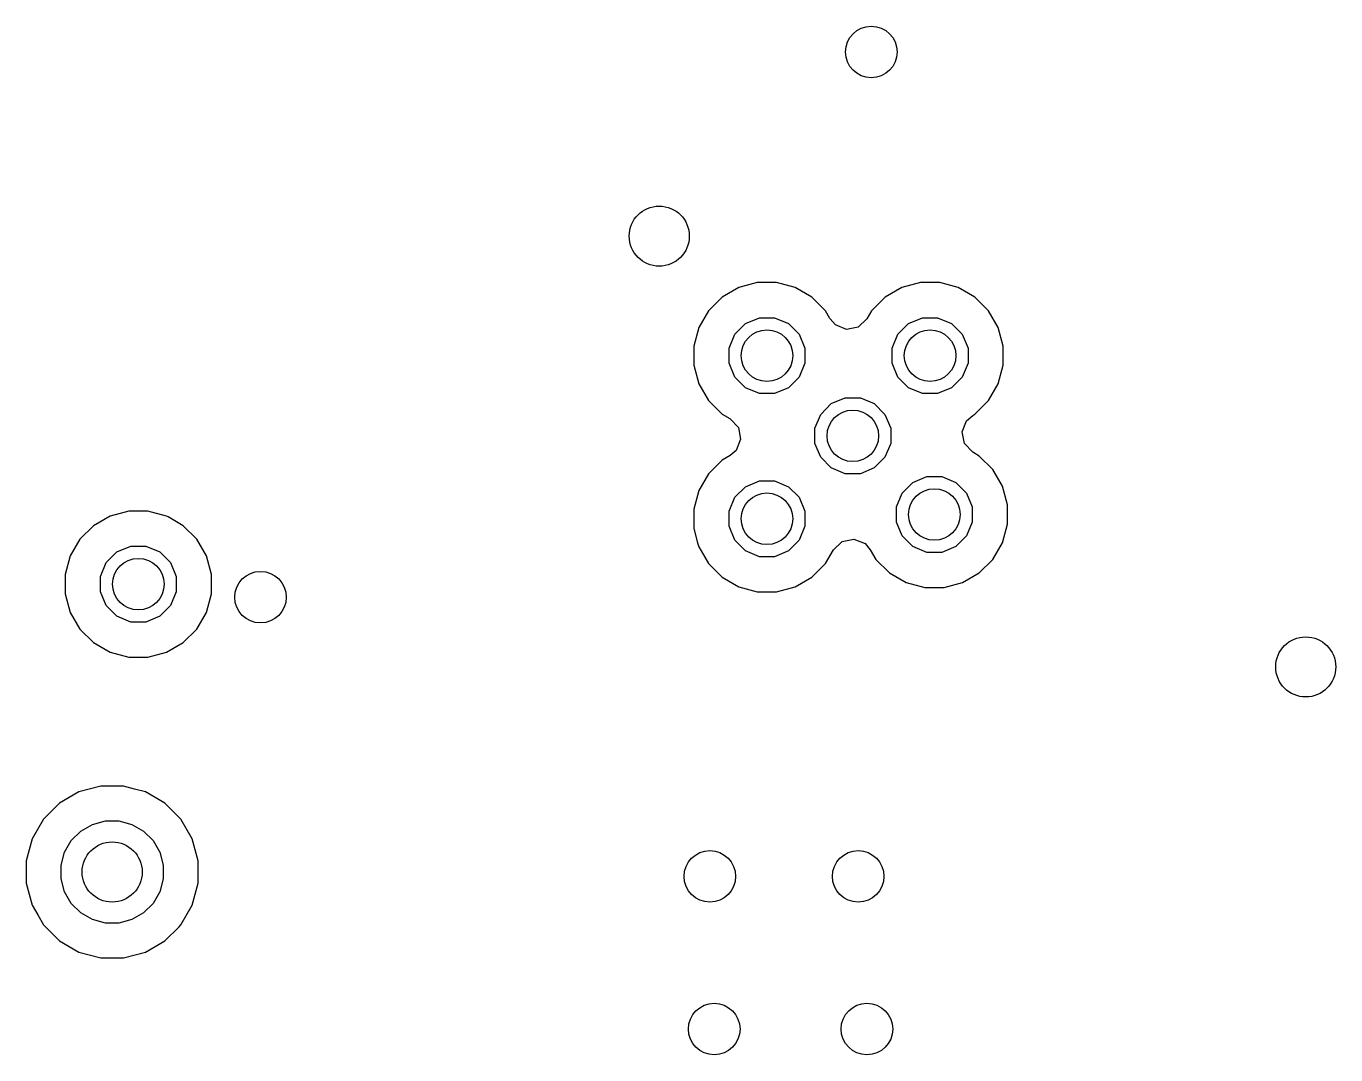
# Model space of a CAD drawing. Header units: inches. Extents: x 5.12 to 6.15, y -4.12 to -1.79.
# Drawn here: x 5.4503 to 5.7505, y -3.4339 to -3.1981 of the extents above; entities that cross this region are included whole.
import ezdxf

# ---------------------------------------------------------------- set-up
doc = ezdxf.new("R2010")
doc.units = ezdxf.units.IN
doc.header["$MEASUREMENT"] = 0
doc.layers.add('In1.Cu', color=91, linetype='CONTINUOUS', true_color=0x7fc87f)

msp = doc.modelspace()

# ---------------------------------------------------------------- linework, layer by layer
at = {"layer": 'In1.Cu', "linetype": 'CONTINUOUS'}
for p, q in [((5.61787, -3.25687), (5.61361, -3.25801)), ((5.62228, -3.25687), (5.61787, -3.25687)), ((5.62654, -3.25801), (5.62228, -3.25687)), ((5.65527, -3.25687), (5.65101, -3.25801)), ((5.65969, -3.25687), (5.65527, -3.25687)), ((5.66395, -3.25801), (5.65969, -3.25687)), ((5.61361, -3.25801), (5.60979, -3.26022)), ((5.61361, -3.25801), (5.61361, -3.25801)), ((5.63036, -3.26022), (5.62654, -3.25801)), ((5.65101, -3.25801), (5.64719, -3.26022)), ((5.65101, -3.25801), (5.65101, -3.25801)), ((5.66777, -3.26022), (5.66395, -3.25801)), ((5.60979, -3.26022), (5.60667, -3.26334)), ((5.60979, -3.26022), (5.60979, -3.26022)), ((5.63348, -3.26334), (5.63036, -3.26022)), ((5.64719, -3.26022), (5.64408, -3.26334)), ((5.64719, -3.26022), (5.64719, -3.26022)), ((5.67089, -3.26334), (5.66777, -3.26022)), ((5.60667, -3.26334), (5.60447, -3.26716)), ((5.60667, -3.26334), (5.60667, -3.26334)), ((5.61516, -3.26626), (5.61835, -3.26493)), ((5.61835, -3.26493), (5.62181, -3.26493)), ((5.62181, -3.26493), (5.625, -3.26626)), ((5.6345, -3.2651), (5.63348, -3.26334)), ((5.63455, -3.26519), (5.6345, -3.2651)), ((5.63576, -3.26658), (5.63455, -3.26519)), ((5.64301, -3.26519), (5.64102, -3.26708)), ((5.64408, -3.26334), (5.64301, -3.26519)), ((5.64408, -3.26334), (5.64408, -3.26334)), ((5.65256, -3.26626), (5.65575, -3.26493)), ((5.65575, -3.26493), (5.65921, -3.26493)), ((5.65921, -3.26493), (5.6624, -3.26626)), ((5.67309, -3.26716), (5.67089, -3.26334)), ((5.60447, -3.26716), (5.60333, -3.27142)), ((5.60447, -3.26716), (5.60447, -3.26716)), ((5.61139, -3.27189), (5.61271, -3.2687)), ((5.61271, -3.2687), (5.61516, -3.26626)), ((5.625, -3.26626), (5.62744, -3.2687)), ((5.62744, -3.2687), (5.62877, -3.27189)), ((5.63832, -3.2676), (5.63576, -3.26658)), ((5.64102, -3.26708), (5.63832, -3.2676)), ((5.64879, -3.27189), (5.65011, -3.2687)), ((5.65011, -3.2687), (5.65256, -3.26626)), ((5.6624, -3.26626), (5.66485, -3.2687)), ((5.66485, -3.2687), (5.66617, -3.27189)), ((5.67423, -3.27142), (5.67309, -3.26716)), ((5.60333, -3.27142), (5.60333, -3.27583)), ((5.61139, -3.27535), (5.61139, -3.27189)), ((5.62877, -3.27189), (5.62877, -3.27535)), ((5.64879, -3.27535), (5.64879, -3.27189)), ((5.66617, -3.27189), (5.66617, -3.27535)), ((5.67423, -3.27583), (5.67423, -3.27142)), ((5.60333, -3.27583), (5.60447, -3.28009)), ((5.61271, -3.27854), (5.61139, -3.27535)), ((5.62877, -3.27535), (5.62744, -3.27854)), ((5.65011, -3.27854), (5.64879, -3.27535)), ((5.66617, -3.27535), (5.66485, -3.27854)), ((5.67309, -3.28009), (5.67423, -3.27583)), ((5.60447, -3.28009), (5.60667, -3.28391)), ((5.61516, -3.28099), (5.61271, -3.27854)), ((5.62744, -3.27854), (5.625, -3.28099)), ((5.65256, -3.28099), (5.65011, -3.27854)), ((5.66485, -3.27854), (5.6624, -3.28099)), ((5.67089, -3.28391), (5.67309, -3.28009)), ((5.60667, -3.28391), (5.60979, -3.28703)), ((5.61835, -3.28231), (5.61516, -3.28099)), ((5.62181, -3.28231), (5.61835, -3.28231)), ((5.625, -3.28099), (5.62181, -3.28231)), ((5.63484, -3.28463), (5.63804, -3.28331)), ((5.63804, -3.28331), (5.64149, -3.28331)), ((5.64149, -3.28331), (5.64469, -3.28463)), ((5.65575, -3.28231), (5.65256, -3.28099)), ((5.65921, -3.28231), (5.65575, -3.28231)), ((5.6624, -3.28099), (5.65921, -3.28231)), ((5.66777, -3.28703), (5.67089, -3.28391)), ((5.6324, -3.28708), (5.63484, -3.28463)), ((5.64469, -3.28463), (5.64713, -3.28708)), ((5.60979, -3.28703), (5.61155, -3.28804)), ((5.61155, -3.28804), (5.61164, -3.28809)), ((5.61164, -3.28809), (5.61354, -3.29009)), ((5.63108, -3.29027), (5.6324, -3.28708)), ((5.64713, -3.28708), (5.64845, -3.29027)), ((5.66484, -3.29108), (5.66586, -3.28853)), ((5.66586, -3.28853), (5.66726, -3.28732)), ((5.66726, -3.28732), (5.66777, -3.28703)), ((5.61406, -3.29279), (5.61304, -3.29534)), ((5.61354, -3.29009), (5.61406, -3.29279)), ((5.63108, -3.29373), (5.63108, -3.29027)), ((5.64845, -3.29027), (5.64845, -3.29373)), ((5.66536, -3.29378), (5.66484, -3.29108)), ((5.61304, -3.29534), (5.61164, -3.29655)), ((5.6324, -3.29692), (5.63108, -3.29373)), ((5.64845, -3.29373), (5.64713, -3.29692)), ((5.66726, -3.29577), (5.66536, -3.29378)), ((5.66875, -3.29663), (5.66726, -3.29577)), ((5.60979, -3.29762), (5.60667, -3.30074)), ((5.61164, -3.29655), (5.60979, -3.29762)), ((5.60979, -3.29762), (5.60979, -3.29762)), ((5.63484, -3.29937), (5.6324, -3.29692)), ((5.64713, -3.29692), (5.64469, -3.29937)), ((5.67187, -3.29975), (5.66875, -3.29663)), ((5.60667, -3.30074), (5.60447, -3.30456)), ((5.60667, -3.30074), (5.60667, -3.30074)), ((5.63804, -3.30069), (5.63484, -3.29937)), ((5.64149, -3.30069), (5.63804, -3.30069)), ((5.64469, -3.29937), (5.64149, -3.30069)), ((5.65354, -3.30267), (5.65674, -3.30135)), ((5.65674, -3.30135), (5.66019, -3.30135)), ((5.66019, -3.30135), (5.66339, -3.30267)), ((5.67407, -3.30357), (5.67187, -3.29975)), ((5.60447, -3.30456), (5.60333, -3.30882)), ((5.60447, -3.30456), (5.60447, -3.30456)), ((5.61271, -3.3061), (5.61516, -3.30366)), ((5.61516, -3.30366), (5.61835, -3.30234)), ((5.61835, -3.30234), (5.62181, -3.30234)), ((5.62181, -3.30234), (5.625, -3.30366)), ((5.625, -3.30366), (5.62744, -3.3061)), ((5.6511, -3.30512), (5.65354, -3.30267)), ((5.66339, -3.30267), (5.66583, -3.30512)), ((5.67522, -3.30783), (5.67407, -3.30357)), ((5.61139, -3.3093), (5.61271, -3.3061)), ((5.62744, -3.3061), (5.62877, -3.3093)), ((5.64978, -3.30831), (5.6511, -3.30512)), ((5.66583, -3.30512), (5.66715, -3.30831)), ((5.67522, -3.31179), (5.67522, -3.30783)), ((5.46953, -3.31039), (5.46571, -3.3126)), ((5.47379, -3.30925), (5.46953, -3.31039)), ((5.46953, -3.31039), (5.46953, -3.31039)), ((5.47821, -3.30925), (5.47379, -3.30925)), ((5.48247, -3.31039), (5.47821, -3.30925)), ((5.48282, -3.3106), (5.48247, -3.31039)), ((5.48247, -3.31039), (5.48247, -3.31039)), ((5.48247, -3.31039), (5.48247, -3.31039)), ((5.48629, -3.3126), (5.48282, -3.3106)), ((5.60333, -3.30882), (5.60333, -3.31323)), ((5.61139, -3.31275), (5.61139, -3.3093)), ((5.62877, -3.3093), (5.62877, -3.31275)), ((5.64978, -3.31177), (5.64978, -3.30831)), ((5.66715, -3.30831), (5.66715, -3.31177)), ((5.46571, -3.3126), (5.4626, -3.31571)), ((5.46571, -3.3126), (5.46571, -3.3126)), ((5.4894, -3.31571), (5.48629, -3.3126)), ((5.60333, -3.31323), (5.6042, -3.31651)), ((5.61271, -3.31595), (5.61139, -3.31275)), ((5.62877, -3.31275), (5.62744, -3.31595)), ((5.6511, -3.31496), (5.64978, -3.31177)), ((5.66715, -3.31177), (5.66583, -3.31496)), ((5.67407, -3.31651), (5.67522, -3.31224)), ((5.67522, -3.31224), (5.67522, -3.31179)), ((5.4626, -3.31571), (5.46039, -3.31953)), ((5.4626, -3.31571), (5.4626, -3.31571)), ((5.49161, -3.31953), (5.4894, -3.31571)), ((5.6042, -3.31651), (5.60447, -3.31749)), ((5.61516, -3.31839), (5.61271, -3.31595)), ((5.62744, -3.31595), (5.625, -3.31839)), ((5.63533, -3.31812), (5.63732, -3.31622)), ((5.63732, -3.31622), (5.64002, -3.3157)), ((5.64002, -3.3157), (5.64257, -3.31672)), ((5.64257, -3.31672), (5.64378, -3.31812)), ((5.65354, -3.3174), (5.6511, -3.31496)), ((5.66583, -3.31496), (5.66339, -3.3174)), ((5.67187, -3.32033), (5.67407, -3.31651)), ((5.46039, -3.31953), (5.45925, -3.32379)), ((5.46039, -3.31953), (5.46039, -3.31953)), ((5.46863, -3.32108), (5.47108, -3.31863)), ((5.47108, -3.31863), (5.47427, -3.31731)), ((5.47427, -3.31731), (5.47773, -3.31731)), ((5.47773, -3.31731), (5.48092, -3.31863)), ((5.48092, -3.31863), (5.48337, -3.32108)), ((5.49275, -3.32379), (5.49161, -3.31953)), ((5.60447, -3.31749), (5.60447, -3.31749)), ((5.60447, -3.31749), (5.60499, -3.31839)), ((5.60499, -3.31839), (5.60667, -3.32131)), ((5.61835, -3.31971), (5.61516, -3.31839)), ((5.62181, -3.31971), (5.61835, -3.31971)), ((5.625, -3.31839), (5.62181, -3.31971)), ((5.63348, -3.32131), (5.63533, -3.31812)), ((5.64378, -3.31812), (5.64506, -3.32033)), ((5.65674, -3.31873), (5.65354, -3.3174)), ((5.66019, -3.31873), (5.65674, -3.31873)), ((5.66339, -3.3174), (5.66019, -3.31873)), ((5.46731, -3.32427), (5.46863, -3.32108)), ((5.48337, -3.32108), (5.48469, -3.32427)), ((5.60667, -3.32131), (5.60979, -3.32443)), ((5.63036, -3.32443), (5.63348, -3.32131)), ((5.64506, -3.32033), (5.64818, -3.32344)), ((5.66875, -3.32344), (5.67187, -3.32033)), ((5.45925, -3.32379), (5.45925, -3.32821)), ((5.46731, -3.32773), (5.46731, -3.32427)), ((5.48469, -3.32427), (5.48469, -3.32773)), ((5.49275, -3.32821), (5.49275, -3.32379)), ((5.60979, -3.32443), (5.61361, -3.32663)), ((5.62654, -3.32663), (5.63036, -3.32443)), ((5.64818, -3.32344), (5.652, -3.32565)), ((5.652, -3.32565), (5.65626, -3.32679)), ((5.66067, -3.32679), (5.66493, -3.32565)), ((5.66493, -3.32565), (5.66875, -3.32344)), ((5.45925, -3.32821), (5.46039, -3.33247)), ((5.46863, -3.33092), (5.46731, -3.32773)), ((5.48469, -3.32773), (5.48337, -3.33092)), ((5.49161, -3.33247), (5.49275, -3.32821)), ((5.61361, -3.32663), (5.61787, -3.32778)), ((5.61787, -3.32778), (5.61787, -3.32778)), ((5.61787, -3.32778), (5.62228, -3.32778)), ((5.62228, -3.32778), (5.62654, -3.32663)), ((5.62228, -3.32778), (5.62228, -3.32778)), ((5.65626, -3.32679), (5.65626, -3.32679)), ((5.65626, -3.32679), (5.66067, -3.32679)), ((5.66067, -3.32679), (5.66067, -3.32679)), ((5.47108, -3.33337), (5.46863, -3.33092)), ((5.48337, -3.33092), (5.48092, -3.33337)), ((5.46039, -3.33247), (5.4626, -3.33629)), ((5.47427, -3.33469), (5.47108, -3.33337)), ((5.47773, -3.33469), (5.47427, -3.33469)), ((5.48092, -3.33337), (5.47773, -3.33469)), ((5.4894, -3.33629), (5.49161, -3.33247)), ((5.4626, -3.33629), (5.46571, -3.3394)), ((5.48629, -3.3394), (5.4894, -3.33629)), ((5.46571, -3.3394), (5.46953, -3.34161)), ((5.48247, -3.34161), (5.48629, -3.3394)), ((5.46953, -3.34161), (5.47379, -3.34275)), ((5.47379, -3.34275), (5.47379, -3.34275)), ((5.47379, -3.34275), (5.47821, -3.34275)), ((5.47821, -3.34275), (5.48247, -3.34161)), ((5.47821, -3.34275), (5.47821, -3.34275)), ((5.46239, -3.37364), (5.4579, -3.37623)), ((5.46741, -3.3723), (5.46239, -3.37364)), ((5.47259, -3.3723), (5.46741, -3.3723)), ((5.4751, -3.37297), (5.47259, -3.3723)), ((5.47761, -3.37364), (5.4751, -3.37297)), ((5.47985, -3.37494), (5.47761, -3.37364)), ((5.4579, -3.37623), (5.45423, -3.3799)), ((5.4579, -3.37623), (5.4579, -3.37623)), ((5.4821, -3.37623), (5.47985, -3.37494)), ((5.48577, -3.3799), (5.4821, -3.37623)), ((5.45423, -3.3799), (5.45164, -3.38439)), ((5.45423, -3.3799), (5.45423, -3.3799)), ((5.48836, -3.38439), (5.48577, -3.3799)), ((5.46063, -3.38481), (5.46281, -3.38263)), ((5.46281, -3.38263), (5.46548, -3.38109)), ((5.46548, -3.38109), (5.46846, -3.38029)), ((5.46846, -3.38029), (5.47154, -3.38029)), ((5.47154, -3.38029), (5.47452, -3.38109)), ((5.47452, -3.38109), (5.47719, -3.38263)), ((5.47719, -3.38263), (5.47937, -3.38481)), ((5.45164, -3.38439), (5.4503, -3.38941)), ((5.45909, -3.38748), (5.46063, -3.38481)), ((5.47937, -3.38481), (5.48091, -3.38748)), ((5.4897, -3.38941), (5.48836, -3.38439)), ((5.45829, -3.39046), (5.45909, -3.38748)), ((5.48091, -3.38748), (5.48171, -3.39046)), ((5.4503, -3.38941), (5.4503, -3.39459)), ((5.45829, -3.39354), (5.45829, -3.39046)), ((5.48171, -3.39046), (5.48171, -3.39354)), ((5.4897, -3.39459), (5.4897, -3.38941)), ((5.4503, -3.39459), (5.45164, -3.39961)), ((5.45909, -3.39652), (5.45829, -3.39354)), ((5.48171, -3.39354), (5.48091, -3.39652)), ((5.48836, -3.39961), (5.4897, -3.39459)), ((5.46063, -3.39919), (5.45909, -3.39652)), ((5.48091, -3.39652), (5.47937, -3.39919)), ((5.45164, -3.39961), (5.45293, -3.40185)), ((5.46281, -3.40137), (5.46063, -3.39919)), ((5.47937, -3.39919), (5.47719, -3.40137)), ((5.48577, -3.4041), (5.48836, -3.39961)), ((5.45293, -3.40185), (5.45423, -3.4041)), ((5.46548, -3.40291), (5.46281, -3.40137)), ((5.46846, -3.40371), (5.46548, -3.40291)), ((5.47154, -3.40371), (5.46846, -3.40371)), ((5.47452, -3.40291), (5.47154, -3.40371)), ((5.47719, -3.40137), (5.47452, -3.40291)), ((5.45423, -3.4041), (5.4579, -3.40777)), ((5.4821, -3.40777), (5.48533, -3.40453)), ((5.48533, -3.40453), (5.48577, -3.4041)), ((5.4579, -3.40777), (5.46239, -3.41036)), ((5.47761, -3.41036), (5.4821, -3.40777)), ((5.46239, -3.41036), (5.46741, -3.4117)), ((5.46741, -3.4117), (5.46741, -3.4117)), ((5.46741, -3.4117), (5.47259, -3.4117)), ((5.47259, -3.4117), (5.47761, -3.41036)), ((5.47259, -3.4117), (5.47259, -3.4117))]:
    msp.add_line(p, q, dxfattribs=at)
at = {"layer": 'In1.Cu'}
for centre, radius in [((5.644, -3.204), 0.00591), ((5.5954, -3.24622), 0.00689), ((5.62008, -3.27362), 0.00591), ((5.65748, -3.27362), 0.00591), ((5.63976, -3.292), 0.00591), ((5.65846, -3.31004), 0.00591), ((5.62008, -3.31102), 0.00591), ((5.476, -3.326), 0.00591), ((5.504, -3.329), 0.00591), ((5.74358, -3.34498), 0.00689), ((5.47, -3.392), 0.00689), ((5.607, -3.393), 0.00591), ((5.641, -3.393), 0.00591), ((5.608, -3.428), 0.00591), ((5.643, -3.428), 0.00591)]:
    msp.add_circle(centre, radius, dxfattribs=at)

doc.saveas('drawing.dxf')
